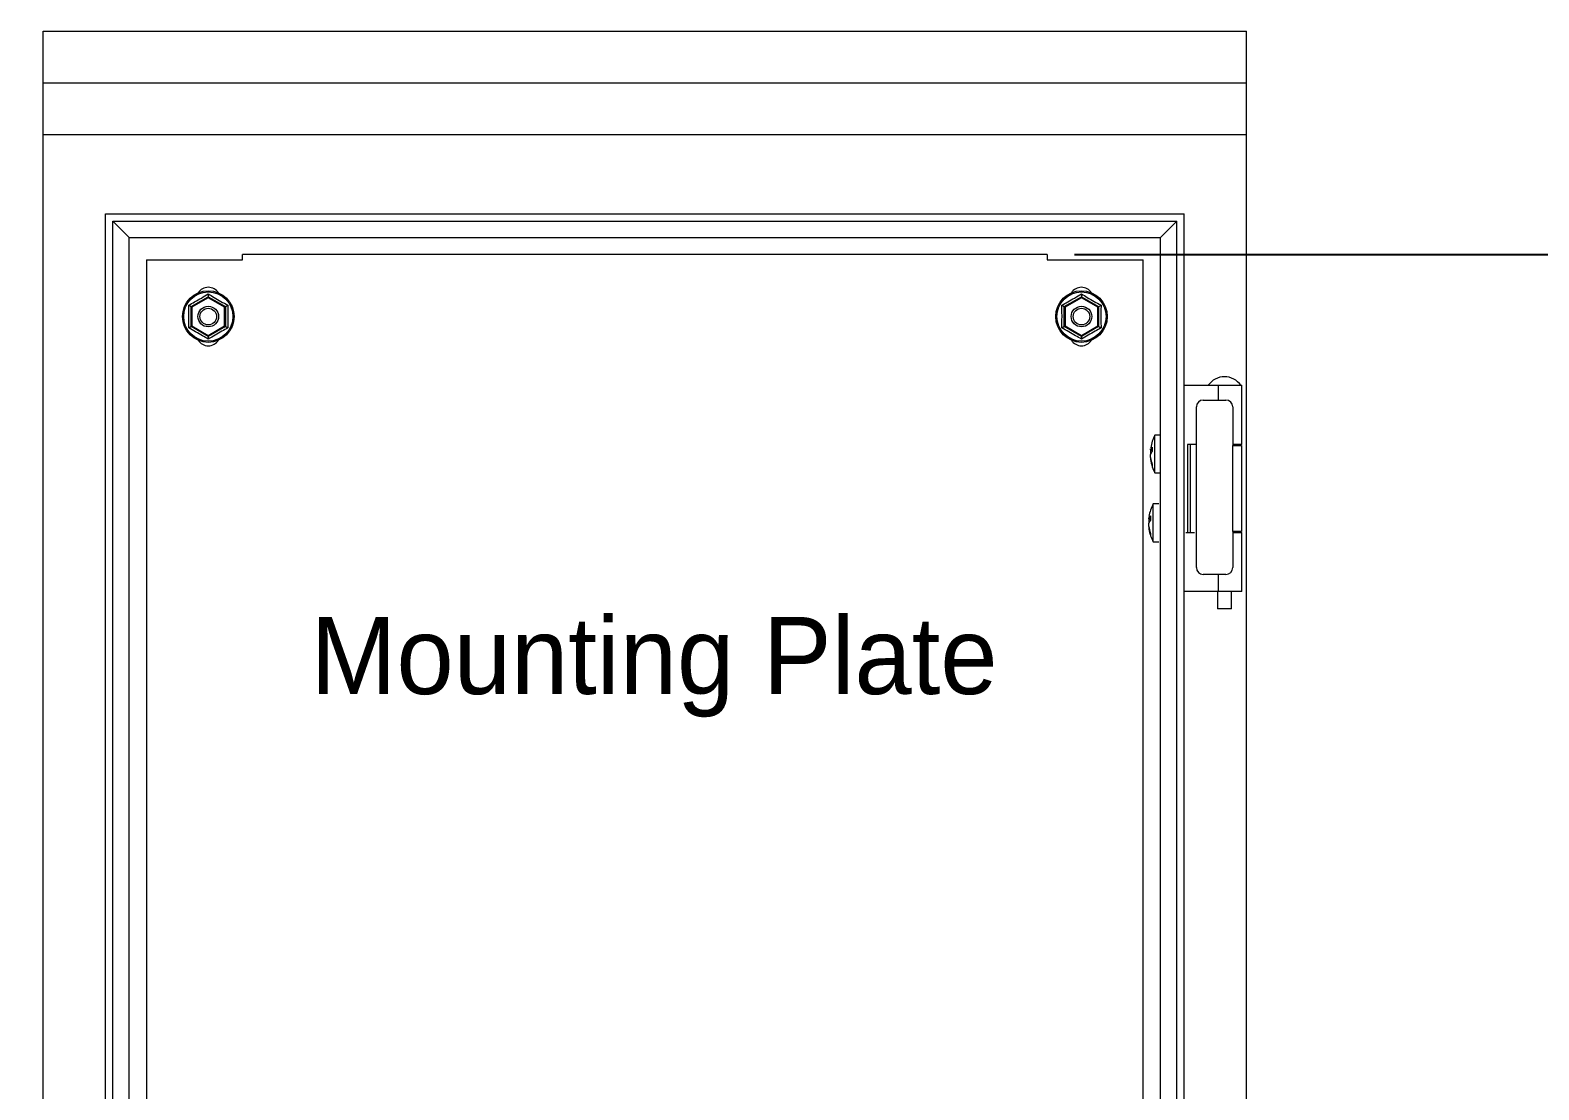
# Model space of a CAD drawing. Header units: millimetres. Extents: x 1975 to 4546, y 1275 to 3100.
# Drawn here: x 3246.9 to 3685.8, y 2447.6 to 2755.8 of the extents above; entities that cross this region are included whole.
import ezdxf

# ---------------------------------------------------------------- set-up
doc = ezdxf.new("R2010")
doc.units = ezdxf.units.MM
doc.layers.add('BUSBAR', color=3, linetype='Continuous')
doc.layers.add('GR1-1', color=3, linetype='Continuous')
doc.styles.add('ISOCP', font='angsau.ttf', dxfattribs={"height": 40})
doc.styles.add('TAMCO', font='cordia.shx', dxfattribs={"width": 0.8, "height": 25})
doc.dimstyles.new('TAMCO', dxfattribs={"dimtxt": 25, "dimasz": 12, "dimexe": 4, "dimexo": 8, "dimgap": 7, "dimtad": 2, "dimdec": 1, "dimdsep": 46, "dimtxsty": 'TAMCO', "dimblk": 'OPEN30', "dimcen": 2.5, "dimclrd": 4, "dimclre": 4, "dimclrt": 3, "dimadec": 0, "dimazin": 0, "dimtfac": 1, "dimtdec": 1, "dimtmove": 0, "dimatfit": 3, "dimldrblk": 'OPEN30', "dimfxl": 0, "dimarcsym": 0})

# ---------------------------------------------------------------- blocks, each defined once
blk = doc.blocks.new('_Open30')
at = {"color": 0, "linetype": 'ByBlock', "lineweight": -2}
for p, q in [((-1, 0.268), (0, 0)), ((0, 0), (-1, -0.268)), ((0, 0), (-1, 0))]:
    blk.add_line(p, q, dxfattribs=at)
blk = doc.blocks.new('*D38')
at = {"color": 4, "linetype": 'ByBlock', "lineweight": -2}
for p, q in [((3550.74, 2690.47), (3705.52, 2690.47)), ((3701.52, 2678.47), (3701.52, 2297.47)), ((3550.74, 2285.47), (3705.52, 2285.47))]:
    blk.add_line(p, q, dxfattribs=at)
at = {"layer": 'DEFPOINTS', "color": 0, "linetype": 'ByBlock'}
for p in [(3542.74, 2690.47), (3542.74, 2285.47), (3701.52, 2285.47)]:
    blk.add_point(p, dxfattribs=at)
at = {"color": 4, "linetype": 'ByBlock', "lineweight": -2, "xscale": 12, "yscale": 12, "zscale": 12}
for p, rotation in [((3701.52, 2690.47), 90), ((3701.52, 2285.47), 270)]:
    blk.add_blockref('_Open30', p, dxfattribs=dict(at, rotation=rotation))
at = {"color": 3, "linetype": 'ByBlock', "lineweight": 9, "insert": (3721.02, 2487.97), "char_height": 25, "attachment_point": 5, "rotation": 90, "style": 'TAMCO'}
blk.add_mtext('405', dxfattribs=at)
blk = doc.blocks.new('*D43')
at = {"layer": 'BUSBAR', "color": 4, "lineweight": -2}
for p, q in [((3242.74, 2755.47), (3141.7, 2755.47)), ((3145.7, 2267.47), (3145.7, 2743.47)), ((3242.74, 2255.47), (3141.7, 2255.47))]:
    blk.add_line(p, q, dxfattribs=at)
at = {"layer": 'DEFPOINTS', "color": 0}
for p in [(3145.7, 2755.47), (3250.74, 2755.47), (3250.74, 2255.47)]:
    blk.add_point(p, dxfattribs=at)
at = {"layer": 'BUSBAR', "color": 4, "lineweight": -2, "xscale": 12, "yscale": 12, "zscale": 12}
for p, rotation in [((3145.7, 2755.47), 90), ((3145.7, 2255.47), 270)]:
    blk.add_blockref('_Open30', p, dxfattribs=dict(at, rotation=rotation))
at = {"layer": 'BUSBAR', "color": 3, "lineweight": 9, "insert": (3126.2, 2505.47), "char_height": 25, "attachment_point": 5, "rotation": 90, "style": 'TAMCO'}
blk.add_mtext('500', dxfattribs=at)
blk = doc.blocks.new('*D45')
at = {"color": 4, "lineweight": -2}
for p, q in [((3250.74, 2763.47), (3250.74, 2815.29)), ((3600.74, 2763.47), (3600.74, 2815.29)), ((3262.74, 2811.29), (3588.74, 2811.29))]:
    blk.add_line(p, q, dxfattribs=at)
at = {"layer": 'DEFPOINTS', "color": 0}
for p in [(3600.74, 2811.29), (3250.74, 2755.47), (3600.74, 2755.47)]:
    blk.add_point(p, dxfattribs=at)
at = {"color": 4, "lineweight": -2, "xscale": 12, "yscale": 12, "zscale": 12, "rotation": 180}
blk.add_blockref('_Open30', (3250.74, 2811.29), dxfattribs=at)
at = {"color": 4, "lineweight": -2, "xscale": 12, "yscale": 12, "zscale": 12}
blk.add_blockref('_Open30', (3600.74, 2811.29), dxfattribs=at)
at = {"color": 3, "insert": (3425.74, 2830.79), "char_height": 25, "attachment_point": 5, "style": 'TAMCO'}
blk.add_mtext('350', dxfattribs=at)

msp = doc.modelspace()

# ---------------------------------------------------------------- linework, layer by layer
at = {"color": 7, "linetype": 'Continuous', "lineweight": 9}
for p, q in [((3250.74, 2755.47), (3600.74, 2755.47)), ((3250.74, 2255.47), (3250.74, 2755.47)), ((3600.74, 2255.47), (3600.74, 2755.47)), ((3250.74, 2740.45), (3600.74, 2740.45)), ((3250.74, 2725.45), (3600.74, 2725.45)), ((3268.87, 2702.35), (3582.62, 2702.35)), ((3268.87, 2273.6), (3268.87, 2702.35)), ((3270.99, 2275.72), (3270.99, 2700.22)), ((3275.74, 2695.47), (3270.99, 2700.22)), ((3270.99, 2700.22), (3580.49, 2700.22)), ((3580.49, 2700.22), (3575.74, 2695.47)), ((3580.49, 2275.72), (3580.49, 2700.22)), ((3582.62, 2273.6), (3582.62, 2702.35)), ((3275.74, 2280.47), (3275.74, 2695.47)), ((3275.74, 2695.47), (3575.74, 2695.47)), ((3575.74, 2280.47), (3575.74, 2695.47)), ((3308.74, 2688.97), (3308.74, 2690.47)), ((3542.74, 2690.47), (3308.74, 2690.47)), ((3542.74, 2690.47), (3542.74, 2688.97)), ((3280.74, 2688.97), (3280.74, 2286.97)), ((3280.74, 2688.97), (3308.74, 2688.97)), ((3542.74, 2688.97), (3570.74, 2688.97)), ((3570.74, 2286.97), (3570.74, 2688.97)), ((3293.74, 2675.36), (3298.74, 2678.24)), ((3298.74, 2677.96), (3293.99, 2675.21)), ((3298.74, 2677.96), (3298.74, 2678.24)), ((3298.74, 2678.24), (3303.74, 2675.36)), ((3303.49, 2675.21), (3298.74, 2677.96)), ((3547.74, 2675.36), (3552.74, 2678.24)), ((3552.74, 2677.96), (3547.99, 2675.21)), ((3552.74, 2677.96), (3552.74, 2678.24)), ((3552.74, 2678.24), (3557.74, 2675.36)), ((3557.49, 2675.21), (3552.74, 2677.96)), ((3293.99, 2675.21), (3293.74, 2675.36)), ((3293.74, 2669.58), (3293.74, 2675.36)), ((3293.99, 2675.21), (3293.99, 2669.73)), ((3303.74, 2675.36), (3303.49, 2675.21)), ((3303.49, 2669.73), (3303.49, 2675.21)), ((3303.74, 2675.36), (3303.74, 2669.58)), ((3547.99, 2675.21), (3547.74, 2675.36)), ((3547.74, 2669.58), (3547.74, 2675.36)), ((3547.99, 2675.21), (3547.99, 2669.73)), ((3557.74, 2675.36), (3557.49, 2675.21)), ((3557.49, 2669.73), (3557.49, 2675.21)), ((3557.74, 2675.36), (3557.74, 2669.58)), ((3293.99, 2669.73), (3293.74, 2669.58)), ((3298.74, 2666.7), (3293.74, 2669.58)), ((3293.99, 2669.73), (3298.74, 2666.99)), ((3298.74, 2666.99), (3303.49, 2669.73)), ((3303.74, 2669.58), (3298.74, 2666.7)), ((3303.74, 2669.58), (3303.49, 2669.73)), ((3547.99, 2669.73), (3547.74, 2669.58)), ((3552.74, 2666.7), (3547.74, 2669.58)), ((3547.99, 2669.73), (3552.74, 2666.99)), ((3552.74, 2666.99), (3557.49, 2669.73)), ((3557.74, 2669.58), (3552.74, 2666.7)), ((3557.74, 2669.58), (3557.49, 2669.73)), ((3298.74, 2666.7), (3298.74, 2666.99)), ((3552.74, 2666.7), (3552.74, 2666.99)), ((3582.62, 2652.47), (3592.65, 2652.47)), ((3592.65, 2652.47), (3599.36, 2652.47)), ((3592.65, 2648.17), (3592.65, 2652.47)), ((3588.16, 2648.17), (3594.76, 2648.17)), ((3586.16, 2599.47), (3586.16, 2646.17)), ((3596.76, 2646.17), (3596.76, 2634.97)), ((3574.11, 2626.97), (3574.11, 2637.97)), ((3572.85, 2633.67), (3572.85, 2634.04)), ((3572.87, 2633.67), (3572.85, 2633.5)), ((3572.85, 2633.5), (3572.85, 2632.59)), ((3586.16, 2635.27), (3583.63, 2635.27)), ((3583.63, 2635.27), (3583.63, 2609.67)), ((3584.32, 2635.27), (3584.32, 2609.67)), ((3599.36, 2635.27), (3596.76, 2635.27)), ((3596.76, 2634.97), (3599.26, 2634.97)), ((3596.76, 2609.97), (3596.76, 2634.97)), ((3599.26, 2634.97), (3599.26, 2609.97)), ((3572.85, 2631.44), (3572.85, 2632.35)), ((3572.85, 2631.28), (3572.85, 2630.9)), ((3573.61, 2606.97), (3573.61, 2617.97)), ((3572.35, 2613.67), (3572.35, 2614.04)), ((3572.37, 2613.67), (3572.35, 2613.5)), ((3572.35, 2613.5), (3572.35, 2612.59)), ((3572.35, 2611.44), (3572.35, 2612.35)), ((3572.35, 2611.28), (3572.35, 2610.9)), ((3583.13, 2609.67), (3585.66, 2609.67)), ((3599.26, 2609.97), (3596.76, 2609.97)), ((3596.76, 2609.97), (3596.76, 2599.47)), ((3596.76, 2609.67), (3599.36, 2609.67)), ((3594.76, 2597.47), (3588.16, 2597.47)), ((3592.65, 2592.47), (3592.65, 2597.47)), ((3592.65, 2592.47), (3582.62, 2592.47)), ((3599.36, 2592.47), (3592.65, 2592.47)), ((3594.36, 2587.47), (3592.36, 2587.47)), ((3596.36, 2587.47), (3594.36, 2587.47))]:
    msp.add_line(p, q, dxfattribs=at)
at = {"color": 7, "linetype": 'Continuous', "lineweight": 9, "flags": 128}
for points in [[(3572.85, 2632.59), (3572.89, 2632.48), (3572.89, 2632.47)], [(3572.35, 2612.59), (3572.39, 2612.48), (3572.39, 2612.47)]]:
    msp.add_lwpolyline(points, dxfattribs=at)
at = {"color": 7, "linetype": 'Continuous', "lineweight": 9}
for centre, radius in [((3298.74, 2672.47), 7.5), ((3298.74, 2672.47), 7.16), ((3552.74, 2672.47), 7.5), ((3552.74, 2672.47), 7.16), ((3298.74, 2672.47), 3), ((3298.74, 2672.47), 2.41), ((3552.74, 2672.47), 3), ((3552.74, 2672.47), 2.41)]:
    msp.add_circle(centre, radius, dxfattribs=at)
for centre, radius, start, end in [((3298.74, 2677.47), 3.5, 32.8783, 147.1217), ((3552.74, 2677.47), 3.5, 32.8783, 147.1217), ((3298.74, 2667.47), 3.5, 212.8783, 327.1217), ((3552.74, 2667.47), 3.5, 212.8783, 327.1217), ((3594.36, 2649.21), 5.76, 34.4829, 145.5171), ((3588.16, 2646.17), 2, 90, 180), ((3594.76, 2646.17), 2, 0, 90), ((3584.44, 2632.47), 11.7, 151.9602, 170.8557), ((3575.18, 2632.88), 2.46, 138.6061, 161.3017), ((3575.18, 2631.56), 2.46, 138.6064, 161.3014), ((3584.36, 2633.85), 11.04, 176.5934, 183.4066), ((3582.86, 2632.76), 10.1, 187.5108, 199.3701), ((3582.86, 2632.22), 10.1, 187.5108, 199.37), ((3584.44, 2632.47), 11.7, 189.1443, 208.0398), ((3575.21, 2629.14), 1.89, 171.7653, 188.2347), ((3583.94, 2612.47), 11.7, 151.9602, 170.8557), ((3574.68, 2612.88), 2.46, 138.6056, 161.3021), ((3574.68, 2611.56), 2.46, 138.6056, 161.3021), ((3582.36, 2612.76), 10.1, 187.511, 199.37), ((3583.86, 2613.85), 11.04, 176.5934, 183.4066), ((3582.36, 2612.22), 10.1, 187.5109, 199.3701), ((3583.94, 2612.47), 11.7, 189.1443, 208.0398), ((3574.71, 2609.14), 1.89, 171.765, 188.235), ((3588.16, 2599.47), 2, 180, 270), ((3594.76, 2599.47), 2, 270, 0)]:
    msp.add_arc(centre, radius, start, end, dxfattribs=at)
for points, knots in [([(3293.04, 2675.76), (3293.61, 2676.08), (3294.85, 2676.76), (3296.78, 2677.87), (3298.08, 2678.66), (3298.74, 2679.06)], [0, 0, 0, 0, 0.302131, 0.647328, 1, 1, 1, 1]), ([(3298.74, 2679.06), (3298.74, 2679.06), (3298.74, 2678.94), (3298.74, 2678.71), (3298.74, 2678.46), (3298.74, 2678.28), (3298.74, 2678.26), (3298.74, 2678.24)], [0, 0, 0, 0, 0.004705, 0.271149, 0.530769, 0.764908, 1, 1, 1, 1]), ([(3298.74, 2679.06), (3299.3, 2678.72), (3300.51, 2677.98), (3302.43, 2676.87), (3303.77, 2676.13), (3304.44, 2675.76)], [0, 0, 0, 0, 0.302131, 0.647328, 1, 1, 1, 1]), ([(3547.04, 2675.76), (3547.61, 2676.08), (3548.85, 2676.76), (3550.78, 2677.87), (3552.08, 2678.66), (3552.74, 2679.06)], [0, 0, 0, 0, 0.302131, 0.647329, 1, 1, 1, 1]), ([(3552.74, 2679.06), (3552.74, 2679.06), (3552.74, 2678.94), (3552.74, 2678.71), (3552.74, 2678.46), (3552.74, 2678.28), (3552.74, 2678.26), (3552.74, 2678.24)], [0, 0, 0, 0, 0.004705, 0.271149, 0.530769, 0.764908, 1, 1, 1, 1]), ([(3552.74, 2679.06), (3553.3, 2678.72), (3554.51, 2677.98), (3556.43, 2676.87), (3557.77, 2676.13), (3558.44, 2675.76)], [0, 0, 0, 0, 0.302131, 0.647328, 1, 1, 1, 1]), ([(3293.04, 2675.76), (3293.04, 2675.76), (3293.14, 2675.7), (3293.33, 2675.59), (3293.56, 2675.46), (3293.71, 2675.38), (3293.73, 2675.36), (3293.74, 2675.36)], [0, 0, 0, 0, 0.004709, 0.27115, 0.530773, 0.764909, 1, 1, 1, 1]), ([(3293.04, 2669.18), (3293.05, 2669.84), (3293.08, 2671.25), (3293.09, 2673.47), (3293.05, 2674.99), (3293.04, 2675.76)], [0, 0, 0, 0, 0.302131, 0.647329, 1, 1, 1, 1]), ([(3303.74, 2675.36), (3303.75, 2675.36), (3303.77, 2675.38), (3303.93, 2675.46), (3304.15, 2675.59), (3304.34, 2675.7), (3304.44, 2675.76), (3304.44, 2675.76)], [0, 0, 0, 0, 0.235091, 0.469227, 0.72885, 0.995291, 1, 1, 1, 1]), ([(3304.44, 2675.76), (3304.43, 2675.11), (3304.4, 2673.69), (3304.4, 2671.47), (3304.43, 2669.95), (3304.44, 2669.18)], [0, 0, 0, 0, 0.302131, 0.647327, 1, 1, 1, 1]), ([(3547.04, 2675.76), (3547.04, 2675.76), (3547.14, 2675.7), (3547.33, 2675.59), (3547.56, 2675.46), (3547.71, 2675.38), (3547.73, 2675.36), (3547.74, 2675.36)], [0, 0, 0, 0, 0.004705, 0.27115, 0.530774, 0.764909, 1, 1, 1, 1]), ([(3547.04, 2669.18), (3547.05, 2669.84), (3547.08, 2671.25), (3547.09, 2673.47), (3547.05, 2674.99), (3547.04, 2675.76)], [0, 0, 0, 0, 0.302131, 0.647329, 1, 1, 1, 1]), ([(3557.74, 2675.36), (3557.75, 2675.36), (3557.77, 2675.38), (3557.93, 2675.46), (3558.15, 2675.59), (3558.34, 2675.7), (3558.44, 2675.76), (3558.44, 2675.76)], [0, 0, 0, 0, 0.235091, 0.469226, 0.72885, 0.995295, 1, 1, 1, 1]), ([(3558.44, 2675.76), (3558.43, 2675.11), (3558.4, 2673.69), (3558.4, 2671.47), (3558.43, 2669.95), (3558.44, 2669.18)], [0, 0, 0, 0, 0.302131, 0.647327, 1, 1, 1, 1]), ([(3293.04, 2669.18), (3293.04, 2669.18), (3293.14, 2669.24), (3293.33, 2669.35), (3293.56, 2669.48), (3293.71, 2669.57), (3293.73, 2669.58), (3293.74, 2669.58)], [0, 0, 0, 0, 0.004714, 0.271154, 0.530773, 0.764909, 1, 1, 1, 1]), ([(3298.74, 2665.88), (3298.18, 2666.23), (3296.97, 2666.96), (3295.05, 2668.07), (3293.71, 2668.81), (3293.04, 2669.18)], [0, 0, 0, 0, 0.302131, 0.647328, 1, 1, 1, 1]), ([(3304.44, 2669.18), (3303.87, 2668.86), (3302.63, 2668.18), (3300.7, 2667.07), (3299.4, 2666.28), (3298.74, 2665.88)], [0, 0, 0, 0, 0.302131, 0.647329, 1, 1, 1, 1]), ([(3303.74, 2669.58), (3303.75, 2669.58), (3303.77, 2669.57), (3303.93, 2669.48), (3304.15, 2669.35), (3304.34, 2669.24), (3304.44, 2669.18), (3304.44, 2669.18)], [0, 0, 0, 0, 0.235091, 0.469227, 0.728846, 0.995286, 1, 1, 1, 1]), ([(3547.04, 2669.18), (3547.04, 2669.18), (3547.14, 2669.24), (3547.33, 2669.35), (3547.56, 2669.48), (3547.71, 2669.57), (3547.73, 2669.58), (3547.74, 2669.58)], [0, 0, 0, 0, 0.00471, 0.271155, 0.530774, 0.764909, 1, 1, 1, 1]), ([(3552.74, 2665.88), (3552.18, 2666.23), (3550.97, 2666.96), (3549.05, 2668.07), (3547.71, 2668.81), (3547.04, 2669.18)], [0, 0, 0, 0, 0.302131, 0.647328, 1, 1, 1, 1]), ([(3558.44, 2669.18), (3557.87, 2668.86), (3556.63, 2668.18), (3554.7, 2667.07), (3553.4, 2666.28), (3552.74, 2665.88)], [0, 0, 0, 0, 0.30213, 0.647329, 1, 1, 1, 1]), ([(3557.74, 2669.58), (3557.75, 2669.58), (3557.77, 2669.57), (3557.93, 2669.48), (3558.15, 2669.35), (3558.34, 2669.24), (3558.44, 2669.18), (3558.44, 2669.18)], [0, 0, 0, 0, 0.235091, 0.469226, 0.728845, 0.99529, 1, 1, 1, 1]), ([(3298.74, 2666.7), (3298.74, 2666.69), (3298.74, 2666.66), (3298.74, 2666.48), (3298.74, 2666.23), (3298.74, 2666.01), (3298.74, 2665.89), (3298.74, 2665.88)], [0, 0, 0, 0, 0.235092, 0.469231, 0.728851, 0.995295, 1, 1, 1, 1]), ([(3552.74, 2666.7), (3552.74, 2666.69), (3552.74, 2666.66), (3552.74, 2666.48), (3552.74, 2666.23), (3552.74, 2666.01), (3552.74, 2665.89), (3552.74, 2665.88)], [0, 0, 0, 0, 0.235092, 0.469231, 0.728851, 0.995295, 1, 1, 1, 1]), ([(3572.85, 2633.5), (3573.01, 2633.49), (3573.21, 2633.48), (3573.4, 2633.46), (3573.44, 2633.46)], [0, 0, 0, 0, 0.840043, 1, 1, 1, 1]), ([(3572.35, 2613.5), (3572.51, 2613.49), (3572.71, 2613.48), (3572.9, 2613.46), (3572.94, 2613.46)], [0, 0, 0, 0, 0.840042, 1, 1, 1, 1])]:
    msp.add_open_spline(points, degree=3, knots=knots, dxfattribs=at)
for points in [[(3599.36, 2635.27), (3599.36, 2652.47)], [(3575.74, 2637.97), (3574.11, 2637.97)], [(3572.85, 2633.67), (3573.33, 2633.65)], [(3574.11, 2626.97), (3575.74, 2626.97)], [(3575.24, 2617.97), (3573.61, 2617.97)], [(3572.35, 2613.67), (3572.83, 2613.65)], [(3573.61, 2606.97), (3575.24, 2606.97)], [(3599.36, 2592.47), (3599.36, 2609.67)], [(3592.36, 2592.47), (3592.36, 2587.47)], [(3596.36, 2587.47), (3596.36, 2592.47)]]:
    msp.add_open_spline(points, degree=1, dxfattribs=at)

# ---------------------------------------------------------------- texts
at = {"layer": 'GR1-1', "color": 3, "lineweight": 9, "insert": (3328.53, 2585.07), "char_height": 22.4, "attachment_point": 1, "style": 'ISOCP'}
msp.add_mtext('Mounting Plate', dxfattribs=at)

# ---------------------------------------------------------------- dimensions: what is measured, and where the dimension line sits
at = {"color": 3}
dim = msp.add_linear_dim(base=(3600.74, 2811.29), p1=(3250.74, 2755.47), p2=(3600.74, 2755.47), dimstyle='TAMCO', override={"dimfxl": 0.3, "dimarcsym": 1}, dxfattribs=at)
dim.commit()
dim.dimension.update_dxf_attribs({"geometry": '*D45', "text_midpoint": (3425.74, 2830.79)})
at = {"color": 0, "linetype": 'ByBlock', "lineweight": 9}
dim = msp.add_linear_dim(base=(3701.52, 2285.47), p1=(3542.74, 2690.47), p2=(3542.74, 2285.47), angle=90, dimstyle='TAMCO', dxfattribs=at)
dim.commit()
dim.dimension.update_dxf_attribs({"geometry": '*D38', "text_midpoint": (3721.02, 2487.97)})
at = {"layer": 'BUSBAR', "color": 2, "lineweight": 9}
dim = msp.add_linear_dim(base=(3145.7, 2755.47), p1=(3250.74, 2255.47), p2=(3250.74, 2755.47), angle=90, dimstyle='TAMCO', override={"dimarcsym": 1}, dxfattribs=at)
dim.commit()
dim.dimension.update_dxf_attribs({"geometry": '*D43', "text_midpoint": (3126.2, 2505.47)})

doc.saveas('drawing.dxf')
